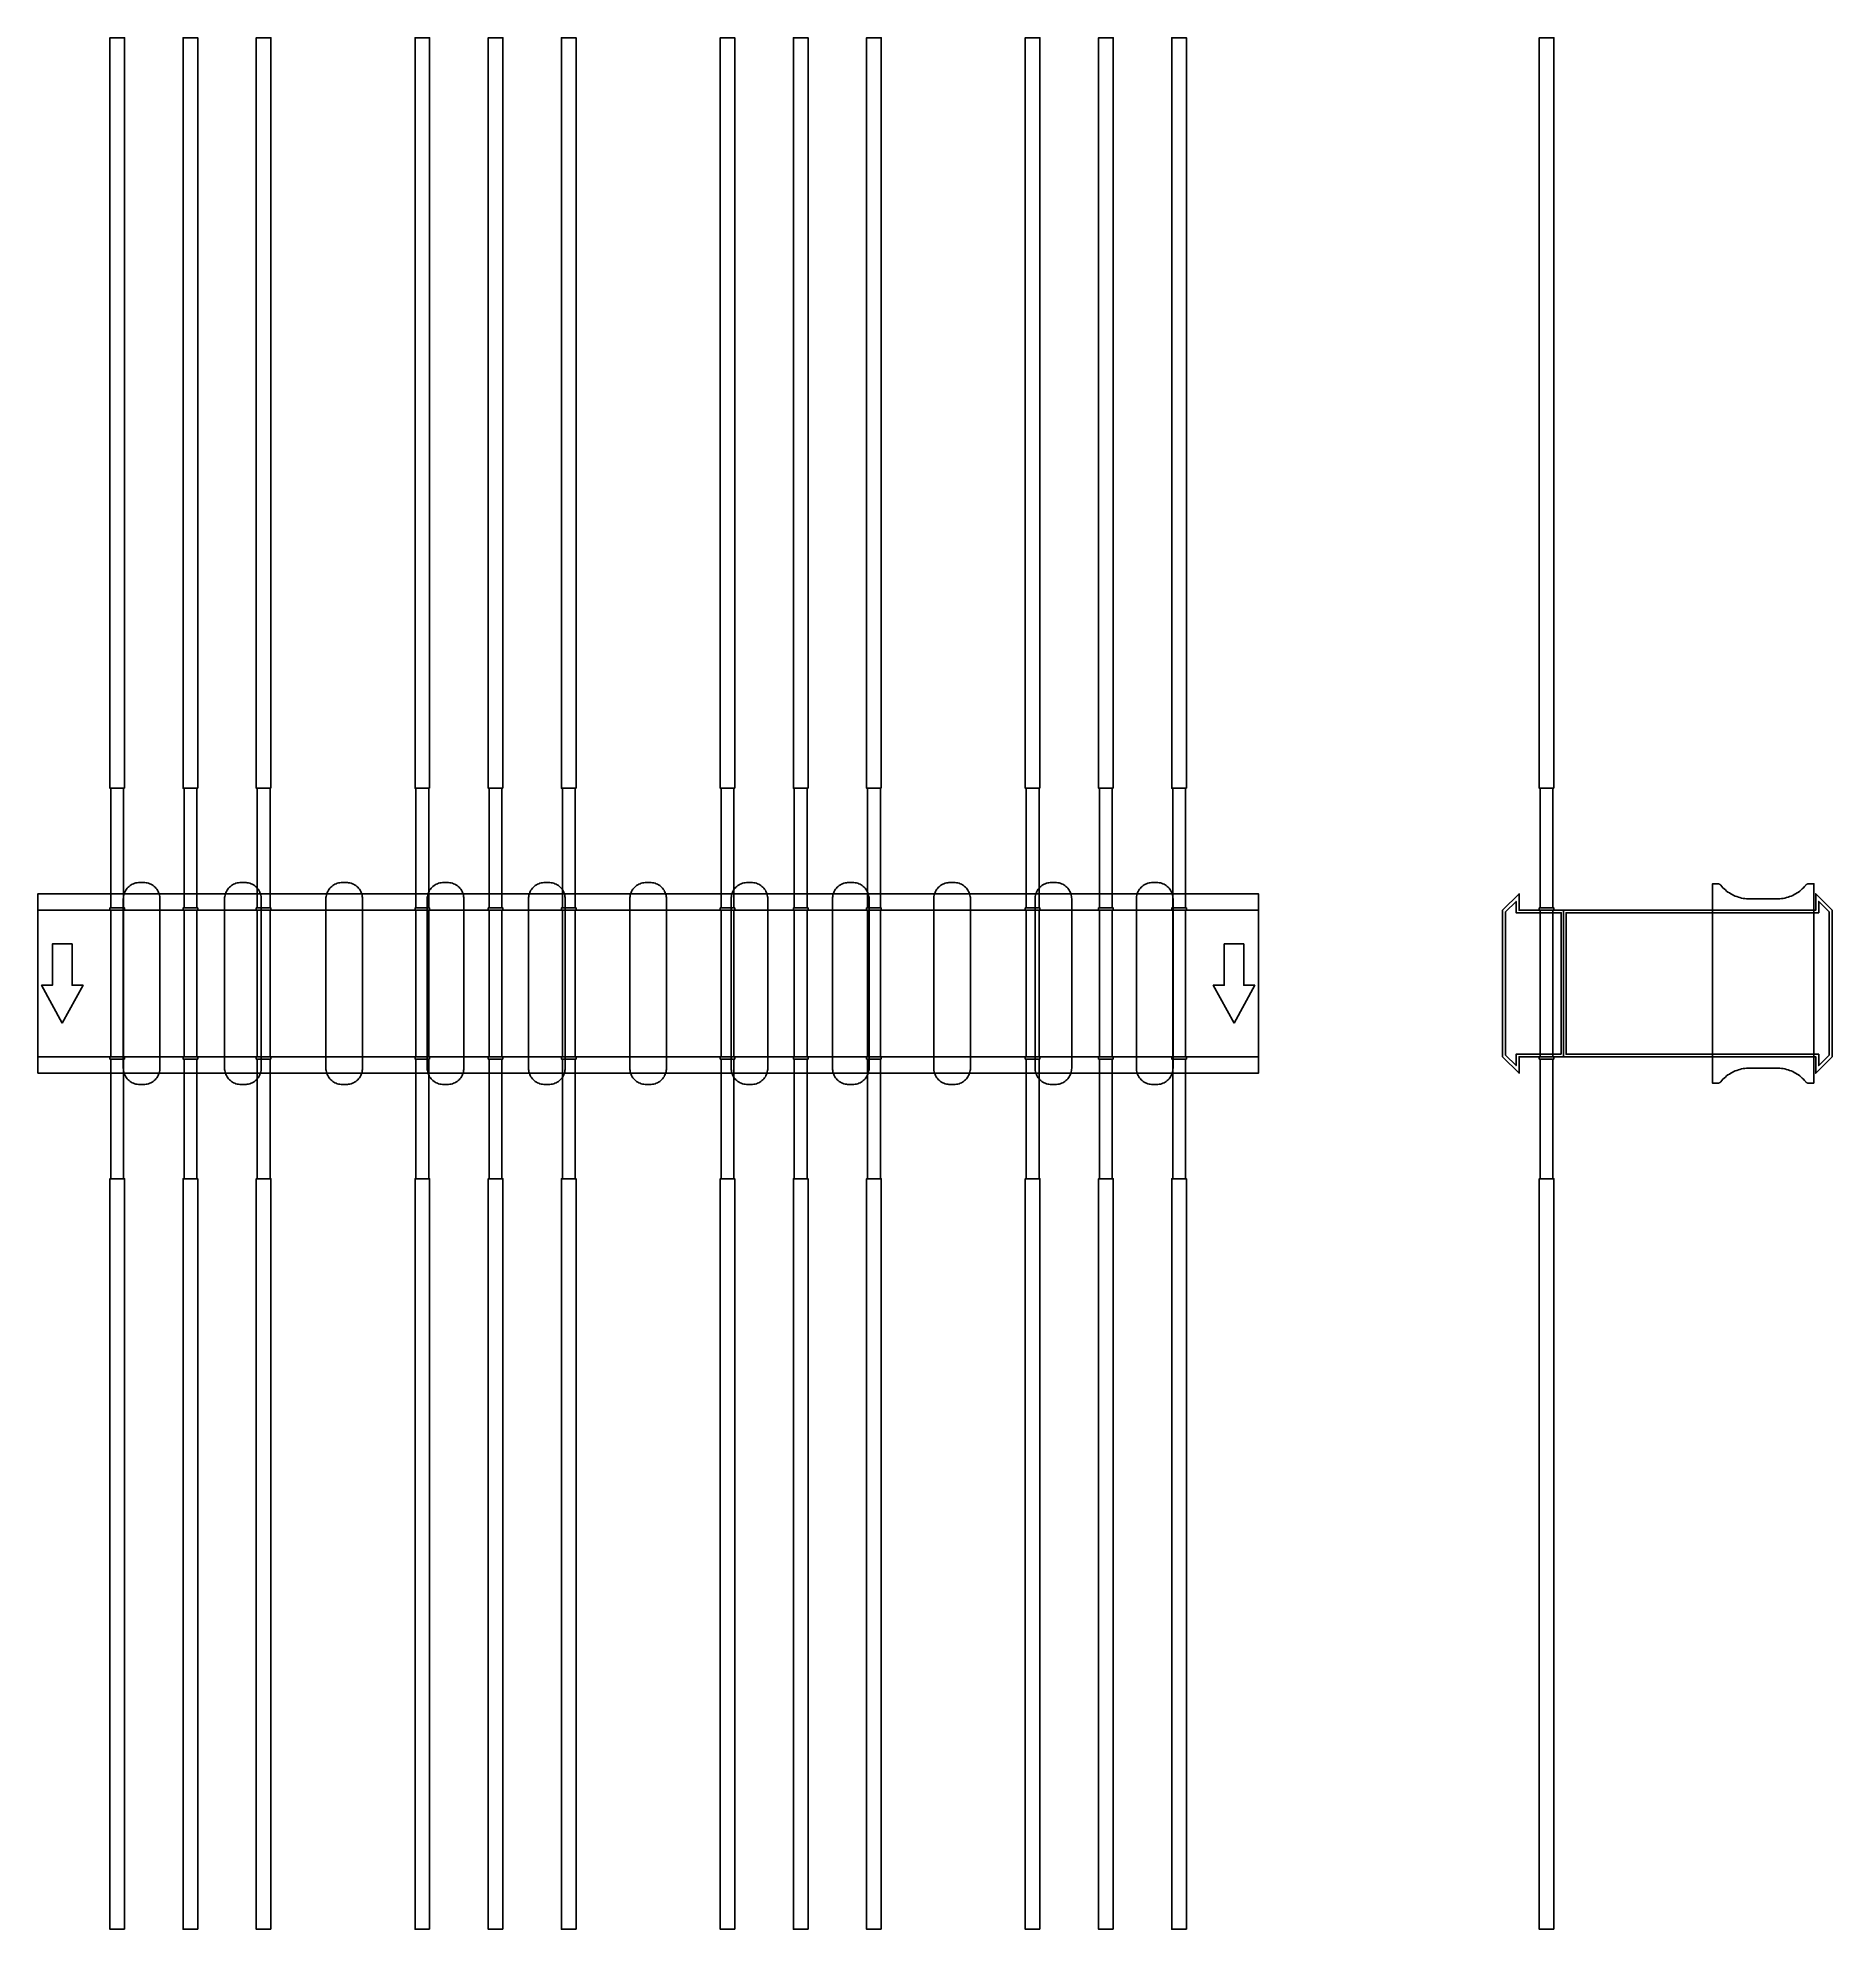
# Model space of a CAD drawing. Extents: x 0 to 1470, y -775 to 775.
import ezdxf

# ---------------------------------------------------------------- set-up
doc = ezdxf.new("R2010")
doc.units = 0
doc.layers.add('Halfen', color=7, linetype='CONTINUOUS')

msp = doc.modelspace()

# ---------------------------------------------------------------- linework, layer by layer
at = {"layer": 'Halfen', "color": 7}
for points in [[(71, 160), (71, 775), (59, 775), (59, 160)], [(131, 160), (131, 775), (119, 775), (119, 160)], [(191, 160), (191, 775), (179, 775), (179, 160)], [(321, 160), (321, 775), (309, 775), (309, 160)], [(381, 160), (381, 775), (369, 775), (369, 160)], [(441, 160), (441, 775), (429, 775), (429, 160)], [(571, 160), (571, 775), (559, 775), (559, 160)], [(631, 160), (631, 775), (619, 775), (619, 160)], [(691, 160), (691, 775), (679, 775), (679, 160)], [(821, 160), (821, 775), (809, 775), (809, 160)], [(881, 160), (881, 775), (869, 775), (869, 160)], [(941, 160), (941, 775), (929, 775), (929, 160)], [(1242, 160), (1242, 775), (1230, 775), (1230, 160)], [(70.25, 62), (70.25, 160), (59.75, 160), (59.75, 62)], [(130.25, 62), (130.25, 160), (119.75, 160), (119.75, 62)], [(190.25, 62), (190.25, 160), (179.75, 160), (179.75, 62)], [(320.25, 62), (320.25, 160), (309.75, 160), (309.75, 62)], [(380.25, 62), (380.25, 160), (369.75, 160), (369.75, 62)], [(440.25, 62), (440.25, 160), (429.75, 160), (429.75, 62)], [(570.25, 62), (570.25, 160), (559.75, 160), (559.75, 62)], [(630.25, 62), (630.25, 160), (619.75, 160), (619.75, 62)], [(690.25, 62), (690.25, 160), (679.75, 160), (679.75, 62)], [(820.25, 62), (820.25, 160), (809.75, 160), (809.75, 62)], [(880.25, 62), (880.25, 160), (869.75, 160), (869.75, 62)], [(940.25, 62), (940.25, 160), (929.75, 160), (929.75, 62)], [(1241.25, 62), (1241.25, 160), (1230.75, 160), (1230.75, 62)], [(100, -69.3), (100, -56.8), (100, 69.3), (99.958, 70.359), (99.834, 71.412), (99.627, 72.452), (99.339, 73.472), (98.972, 74.466), (98.529, 75.429), (98.011, 76.354), (97.422, 77.235), (96.765, 78.068), (96.046, 78.846), (95.268, 79.565), (94.435, 80.222), (93.554, 80.811), (92.629, 81.329), (91.666, 81.772), (90.672, 82.139), (89.652, 82.427), (88.612, 82.634), (87.559, 82.758), (86.5, 82.8), (83.5, 82.8), (82.441, 82.758), (81.388, 82.634), (80.348, 82.427), (79.328, 82.139), (78.334, 81.772), (77.371, 81.329), (76.446, 80.811), (75.565, 80.222), (74.732, 79.565), (73.954, 78.846), (73.235, 78.068), (72.578, 77.235), (71.989, 76.354), (71.471, 75.429), (71.028, 74.466), (70.661, 73.472), (70.373, 72.452), (70.166, 71.412), (70.042, 70.359), (70, 69.3), (70, -56.8), (70, -69.3), (70.042, -70.359), (70.166, -71.412), (70.373, -72.452), (70.661, -73.472), (71.028, -74.466), (71.471, -75.429), (71.989, -76.354), (72.578, -77.235), (73.235, -78.068), (73.954, -78.846), (74.732, -79.565), (75.565, -80.222), (76.446, -80.811), (77.371, -81.329), (78.334, -81.772), (79.328, -82.139), (80.348, -82.427), (81.388, -82.634), (82.441, -82.758), (83.5, -82.8), (86.5, -82.8), (87.559, -82.758), (88.612, -82.634), (89.652, -82.427), (90.672, -82.139), (91.666, -81.772), (92.629, -81.329), (93.554, -80.811), (94.435, -80.222), (95.268, -79.565), (96.046, -78.846), (96.765, -78.068), (97.422, -77.235), (98.011, -76.354), (98.529, -75.429), (98.972, -74.466), (99.339, -73.472), (99.627, -72.452), (99.834, -71.412), (99.958, -70.359), (100, -69.3)], [(183, -69.3), (183, -56.8), (183, 69.3), (182.958, 70.359), (182.834, 71.412), (182.627, 72.452), (182.339, 73.472), (181.972, 74.466), (181.529, 75.429), (181.011, 76.354), (180.422, 77.235), (179.765, 78.068), (179.046, 78.846), (178.268, 79.565), (177.435, 80.222), (176.554, 80.811), (175.629, 81.329), (174.666, 81.772), (173.672, 82.139), (172.652, 82.427), (171.612, 82.634), (170.559, 82.758), (169.5, 82.8), (166.5, 82.8), (165.441, 82.758), (164.388, 82.634), (163.348, 82.427), (162.328, 82.139), (161.334, 81.772), (160.371, 81.329), (159.446, 80.811), (158.565, 80.222), (157.732, 79.565), (156.954, 78.846), (156.235, 78.068), (155.578, 77.235), (154.989, 76.354), (154.471, 75.429), (154.028, 74.466), (153.661, 73.472), (153.373, 72.452), (153.166, 71.412), (153.042, 70.359), (153, 69.3), (153, -56.8), (153, -69.3), (153.042, -70.359), (153.166, -71.412), (153.373, -72.452), (153.661, -73.472), (154.028, -74.466), (154.471, -75.429), (154.989, -76.354), (155.578, -77.235), (156.235, -78.068), (156.954, -78.846), (157.732, -79.565), (158.565, -80.222), (159.446, -80.811), (160.371, -81.329), (161.334, -81.772), (162.328, -82.139), (163.348, -82.427), (164.388, -82.634), (165.441, -82.758), (166.5, -82.8), (169.5, -82.8), (170.559, -82.758), (171.612, -82.634), (172.652, -82.427), (173.672, -82.139), (174.666, -81.772), (175.629, -81.329), (176.554, -80.811), (177.435, -80.222), (178.268, -79.565), (179.046, -78.846), (179.765, -78.068), (180.422, -77.235), (181.011, -76.354), (181.529, -75.429), (181.972, -74.466), (182.339, -73.472), (182.627, -72.452), (182.834, -71.412), (182.958, -70.359), (183, -69.3)], [(266, -69.3), (266, -56.8), (266, 69.3), (265.958, 70.359), (265.834, 71.412), (265.627, 72.452), (265.339, 73.472), (264.972, 74.466), (264.529, 75.429), (264.011, 76.354), (263.422, 77.235), (262.765, 78.068), (262.046, 78.846), (261.268, 79.565), (260.435, 80.222), (259.554, 80.811), (258.629, 81.329), (257.666, 81.772), (256.672, 82.139), (255.652, 82.427), (254.612, 82.634), (253.559, 82.758), (252.5, 82.8), (249.5, 82.8), (248.441, 82.758), (247.388, 82.634), (246.348, 82.427), (245.328, 82.139), (244.334, 81.772), (243.371, 81.329), (242.446, 80.811), (241.565, 80.222), (240.732, 79.565), (239.954, 78.846), (239.235, 78.068), (238.578, 77.235), (237.989, 76.354), (237.471, 75.429), (237.028, 74.466), (236.661, 73.472), (236.373, 72.452), (236.166, 71.412), (236.042, 70.359), (236, 69.3), (236, -56.8), (236, -69.3), (236.042, -70.359), (236.166, -71.412), (236.373, -72.452), (236.661, -73.472), (237.028, -74.466), (237.471, -75.429), (237.989, -76.354), (238.578, -77.235), (239.235, -78.068), (239.954, -78.846), (240.732, -79.565), (241.565, -80.222), (242.446, -80.811), (243.371, -81.329), (244.334, -81.772), (245.328, -82.139), (246.348, -82.427), (247.388, -82.634), (248.441, -82.758), (249.5, -82.8), (252.5, -82.8), (253.559, -82.758), (254.612, -82.634), (255.652, -82.427), (256.672, -82.139), (257.666, -81.772), (258.629, -81.329), (259.554, -80.811), (260.435, -80.222), (261.268, -79.565), (262.046, -78.846), (262.765, -78.068), (263.422, -77.235), (264.011, -76.354), (264.529, -75.429), (264.972, -74.466), (265.339, -73.472), (265.627, -72.452), (265.834, -71.412), (265.958, -70.359), (266, -69.3)], [(349, -69.3), (349, -56.8), (349, 69.3), (348.958, 70.359), (348.834, 71.412), (348.627, 72.452), (348.339, 73.472), (347.972, 74.466), (347.529, 75.429), (347.011, 76.354), (346.422, 77.235), (345.765, 78.068), (345.046, 78.846), (344.268, 79.565), (343.435, 80.222), (342.554, 80.811), (341.629, 81.329), (340.666, 81.772), (339.672, 82.139), (338.652, 82.427), (337.612, 82.634), (336.559, 82.758), (335.5, 82.8), (332.5, 82.8), (331.441, 82.758), (330.388, 82.634), (329.348, 82.427), (328.328, 82.139), (327.334, 81.772), (326.371, 81.329), (325.446, 80.811), (324.565, 80.222), (323.732, 79.565), (322.954, 78.846), (322.235, 78.068), (321.578, 77.235), (320.989, 76.354), (320.471, 75.429), (320.028, 74.466), (319.661, 73.472), (319.373, 72.452), (319.166, 71.412), (319.042, 70.359), (319, 69.3), (319, -56.8), (319, -69.3), (319.042, -70.359), (319.166, -71.412), (319.373, -72.452), (319.661, -73.472), (320.028, -74.466), (320.471, -75.429), (320.989, -76.354), (321.578, -77.235), (322.235, -78.068), (322.954, -78.846), (323.732, -79.565), (324.565, -80.222), (325.446, -80.811), (326.371, -81.329), (327.334, -81.772), (328.328, -82.139), (329.348, -82.427), (330.388, -82.634), (331.441, -82.758), (332.5, -82.8), (335.5, -82.8), (336.559, -82.758), (337.612, -82.634), (338.652, -82.427), (339.672, -82.139), (340.666, -81.772), (341.629, -81.329), (342.554, -80.811), (343.435, -80.222), (344.268, -79.565), (345.046, -78.846), (345.765, -78.068), (346.422, -77.235), (347.011, -76.354), (347.529, -75.429), (347.972, -74.466), (348.339, -73.472), (348.627, -72.452), (348.834, -71.412), (348.958, -70.359), (349, -69.3)], [(432, -69.3), (432, -56.8), (432, 69.3), (431.958, 70.359), (431.834, 71.412), (431.627, 72.452), (431.339, 73.472), (430.972, 74.466), (430.529, 75.429), (430.011, 76.354), (429.422, 77.235), (428.765, 78.068), (428.046, 78.846), (427.268, 79.565), (426.435, 80.222), (425.554, 80.811), (424.629, 81.329), (423.666, 81.772), (422.672, 82.139), (421.652, 82.427), (420.612, 82.634), (419.559, 82.758), (418.5, 82.8), (415.5, 82.8), (414.441, 82.758), (413.388, 82.634), (412.348, 82.427), (411.328, 82.139), (410.334, 81.772), (409.371, 81.329), (408.446, 80.811), (407.565, 80.222), (406.732, 79.565), (405.954, 78.846), (405.235, 78.068), (404.578, 77.235), (403.989, 76.354), (403.471, 75.429), (403.028, 74.466), (402.661, 73.472), (402.373, 72.452), (402.166, 71.412), (402.042, 70.359), (402, 69.3), (402, -56.8), (402, -69.3), (402.042, -70.359), (402.166, -71.412), (402.373, -72.452), (402.661, -73.472), (403.028, -74.466), (403.471, -75.429), (403.989, -76.354), (404.578, -77.235), (405.235, -78.068), (405.954, -78.846), (406.732, -79.565), (407.565, -80.222), (408.446, -80.811), (409.371, -81.329), (410.334, -81.772), (411.328, -82.139), (412.348, -82.427), (413.388, -82.634), (414.441, -82.758), (415.5, -82.8), (418.5, -82.8), (419.559, -82.758), (420.612, -82.634), (421.652, -82.427), (422.672, -82.139), (423.666, -81.772), (424.629, -81.329), (425.554, -80.811), (426.435, -80.222), (427.268, -79.565), (428.046, -78.846), (428.765, -78.068), (429.422, -77.235), (430.011, -76.354), (430.529, -75.429), (430.972, -74.466), (431.339, -73.472), (431.627, -72.452), (431.834, -71.412), (431.958, -70.359), (432, -69.3)], [(515, -69.3), (515, -56.8), (515, 69.3), (514.958, 70.359), (514.834, 71.412), (514.627, 72.452), (514.339, 73.472), (513.972, 74.466), (513.529, 75.429), (513.011, 76.354), (512.422, 77.235), (511.765, 78.068), (511.046, 78.846), (510.268, 79.565), (509.435, 80.222), (508.554, 80.811), (507.629, 81.329), (506.666, 81.772), (505.672, 82.139), (504.652, 82.427), (503.612, 82.634), (502.559, 82.758), (501.5, 82.8), (498.5, 82.8), (497.441, 82.758), (496.388, 82.634), (495.348, 82.427), (494.328, 82.139), (493.334, 81.772), (492.371, 81.329), (491.446, 80.811), (490.565, 80.222), (489.732, 79.565), (488.954, 78.846), (488.235, 78.068), (487.578, 77.235), (486.989, 76.354), (486.471, 75.429), (486.028, 74.466), (485.661, 73.472), (485.373, 72.452), (485.166, 71.412), (485.042, 70.359), (485, 69.3), (485, -56.8), (485, -69.3), (485.042, -70.359), (485.166, -71.412), (485.373, -72.452), (485.661, -73.472), (486.028, -74.466), (486.471, -75.429), (486.989, -76.354), (487.578, -77.235), (488.235, -78.068), (488.954, -78.846), (489.732, -79.565), (490.565, -80.222), (491.446, -80.811), (492.371, -81.329), (493.334, -81.772), (494.328, -82.139), (495.348, -82.427), (496.388, -82.634), (497.441, -82.758), (498.5, -82.8), (501.5, -82.8), (502.559, -82.758), (503.612, -82.634), (504.652, -82.427), (505.672, -82.139), (506.666, -81.772), (507.629, -81.329), (508.554, -80.811), (509.435, -80.222), (510.268, -79.565), (511.046, -78.846), (511.765, -78.068), (512.422, -77.235), (513.011, -76.354), (513.529, -75.429), (513.972, -74.466), (514.339, -73.472), (514.627, -72.452), (514.834, -71.412), (514.958, -70.359), (515, -69.3)], [(598, -69.3), (598, -56.8), (598, 69.3), (597.958, 70.359), (597.834, 71.412), (597.627, 72.452), (597.339, 73.472), (596.972, 74.466), (596.529, 75.429), (596.011, 76.354), (595.422, 77.235), (594.765, 78.068), (594.046, 78.846), (593.268, 79.565), (592.435, 80.222), (591.554, 80.811), (590.629, 81.329), (589.666, 81.772), (588.672, 82.139), (587.652, 82.427), (586.612, 82.634), (585.559, 82.758), (584.5, 82.8), (581.5, 82.8), (580.441, 82.758), (579.388, 82.634), (578.348, 82.427), (577.328, 82.139), (576.334, 81.772), (575.371, 81.329), (574.446, 80.811), (573.565, 80.222), (572.732, 79.565), (571.954, 78.846), (571.235, 78.068), (570.578, 77.235), (569.989, 76.354), (569.471, 75.429), (569.028, 74.466), (568.661, 73.472), (568.373, 72.452), (568.166, 71.412), (568.042, 70.359), (568, 69.3), (568, -56.8), (568, -69.3), (568.042, -70.359), (568.166, -71.412), (568.373, -72.452), (568.661, -73.472), (569.028, -74.466), (569.471, -75.429), (569.989, -76.354), (570.578, -77.235), (571.235, -78.068), (571.954, -78.846), (572.732, -79.565), (573.565, -80.222), (574.446, -80.811), (575.371, -81.329), (576.334, -81.772), (577.328, -82.139), (578.348, -82.427), (579.388, -82.634), (580.441, -82.758), (581.5, -82.8), (584.5, -82.8), (585.559, -82.758), (586.612, -82.634), (587.652, -82.427), (588.672, -82.139), (589.666, -81.772), (590.629, -81.329), (591.554, -80.811), (592.435, -80.222), (593.268, -79.565), (594.046, -78.846), (594.765, -78.068), (595.422, -77.235), (596.011, -76.354), (596.529, -75.429), (596.972, -74.466), (597.339, -73.472), (597.627, -72.452), (597.834, -71.412), (597.958, -70.359), (598, -69.3)], [(681, -69.3), (681, -56.8), (681, 69.3), (680.958, 70.359), (680.834, 71.412), (680.627, 72.452), (680.339, 73.472), (679.972, 74.466), (679.529, 75.429), (679.011, 76.354), (678.422, 77.235), (677.765, 78.068), (677.046, 78.846), (676.268, 79.565), (675.435, 80.222), (674.554, 80.811), (673.629, 81.329), (672.666, 81.772), (671.672, 82.139), (670.652, 82.427), (669.612, 82.634), (668.559, 82.758), (667.5, 82.8), (664.5, 82.8), (663.441, 82.758), (662.388, 82.634), (661.348, 82.427), (660.328, 82.139), (659.334, 81.772), (658.371, 81.329), (657.446, 80.811), (656.565, 80.222), (655.732, 79.565), (654.954, 78.846), (654.235, 78.068), (653.578, 77.235), (652.989, 76.354), (652.471, 75.429), (652.028, 74.466), (651.661, 73.472), (651.373, 72.452), (651.166, 71.412), (651.042, 70.359), (651, 69.3), (651, -56.8), (651, -69.3), (651.042, -70.359), (651.166, -71.412), (651.373, -72.452), (651.661, -73.472), (652.028, -74.466), (652.471, -75.429), (652.989, -76.354), (653.578, -77.235), (654.235, -78.068), (654.954, -78.846), (655.732, -79.565), (656.565, -80.222), (657.446, -80.811), (658.371, -81.329), (659.334, -81.772), (660.328, -82.139), (661.348, -82.427), (662.388, -82.634), (663.441, -82.758), (664.5, -82.8), (667.5, -82.8), (668.559, -82.758), (669.612, -82.634), (670.652, -82.427), (671.672, -82.139), (672.666, -81.772), (673.629, -81.329), (674.554, -80.811), (675.435, -80.222), (676.268, -79.565), (677.046, -78.846), (677.765, -78.068), (678.422, -77.235), (679.011, -76.354), (679.529, -75.429), (679.972, -74.466), (680.339, -73.472), (680.627, -72.452), (680.834, -71.412), (680.958, -70.359), (681, -69.3)], [(764, -69.3), (764, -56.8), (764, 69.3), (763.958, 70.359), (763.834, 71.412), (763.627, 72.452), (763.339, 73.472), (762.972, 74.466), (762.529, 75.429), (762.011, 76.354), (761.422, 77.235), (760.765, 78.068), (760.046, 78.846), (759.268, 79.565), (758.435, 80.222), (757.554, 80.811), (756.629, 81.329), (755.666, 81.772), (754.672, 82.139), (753.652, 82.427), (752.612, 82.634), (751.559, 82.758), (750.5, 82.8), (747.5, 82.8), (746.441, 82.758), (745.388, 82.634), (744.348, 82.427), (743.328, 82.139), (742.334, 81.772), (741.371, 81.329), (740.446, 80.811), (739.565, 80.222), (738.732, 79.565), (737.954, 78.846), (737.235, 78.068), (736.578, 77.235), (735.989, 76.354), (735.471, 75.429), (735.028, 74.466), (734.661, 73.472), (734.373, 72.452), (734.166, 71.412), (734.042, 70.359), (734, 69.3), (734, -56.8), (734, -69.3), (734.042, -70.359), (734.166, -71.412), (734.373, -72.452), (734.661, -73.472), (735.028, -74.466), (735.471, -75.429), (735.989, -76.354), (736.578, -77.235), (737.235, -78.068), (737.954, -78.846), (738.732, -79.565), (739.565, -80.222), (740.446, -80.811), (741.371, -81.329), (742.334, -81.772), (743.328, -82.139), (744.348, -82.427), (745.388, -82.634), (746.441, -82.758), (747.5, -82.8), (750.5, -82.8), (751.559, -82.758), (752.612, -82.634), (753.652, -82.427), (754.672, -82.139), (755.666, -81.772), (756.629, -81.329), (757.554, -80.811), (758.435, -80.222), (759.268, -79.565), (760.046, -78.846), (760.765, -78.068), (761.422, -77.235), (762.011, -76.354), (762.529, -75.429), (762.972, -74.466), (763.339, -73.472), (763.627, -72.452), (763.834, -71.412), (763.958, -70.359), (764, -69.3)], [(847, -69.3), (847, -56.8), (847, 69.3), (846.958, 70.359), (846.834, 71.412), (846.627, 72.452), (846.339, 73.472), (845.972, 74.466), (845.529, 75.429), (845.011, 76.354), (844.422, 77.235), (843.765, 78.068), (843.046, 78.846), (842.268, 79.565), (841.435, 80.222), (840.554, 80.811), (839.629, 81.329), (838.666, 81.772), (837.672, 82.139), (836.652, 82.427), (835.612, 82.634), (834.559, 82.758), (833.5, 82.8), (830.5, 82.8), (829.441, 82.758), (828.388, 82.634), (827.348, 82.427), (826.328, 82.139), (825.334, 81.772), (824.371, 81.329), (823.446, 80.811), (822.565, 80.222), (821.732, 79.565), (820.954, 78.846), (820.235, 78.068), (819.578, 77.235), (818.989, 76.354), (818.471, 75.429), (818.028, 74.466), (817.661, 73.472), (817.373, 72.452), (817.166, 71.412), (817.042, 70.359), (817, 69.3), (817, -56.8), (817, -69.3), (817.042, -70.359), (817.166, -71.412), (817.373, -72.452), (817.661, -73.472), (818.028, -74.466), (818.471, -75.429), (818.989, -76.354), (819.578, -77.235), (820.235, -78.068), (820.954, -78.846), (821.732, -79.565), (822.565, -80.222), (823.446, -80.811), (824.371, -81.329), (825.334, -81.772), (826.328, -82.139), (827.348, -82.427), (828.388, -82.634), (829.441, -82.758), (830.5, -82.8), (833.5, -82.8), (834.559, -82.758), (835.612, -82.634), (836.652, -82.427), (837.672, -82.139), (838.666, -81.772), (839.629, -81.329), (840.554, -80.811), (841.435, -80.222), (842.268, -79.565), (843.046, -78.846), (843.765, -78.068), (844.422, -77.235), (845.011, -76.354), (845.529, -75.429), (845.972, -74.466), (846.339, -73.472), (846.627, -72.452), (846.834, -71.412), (846.958, -70.359), (847, -69.3)], [(930, -69.3), (930, -56.8), (930, 69.3), (929.958, 70.359), (929.834, 71.412), (929.627, 72.452), (929.339, 73.472), (928.972, 74.466), (928.529, 75.429), (928.011, 76.354), (927.422, 77.235), (926.765, 78.068), (926.046, 78.846), (925.268, 79.565), (924.435, 80.222), (923.554, 80.811), (922.629, 81.329), (921.666, 81.772), (920.672, 82.139), (919.652, 82.427), (918.612, 82.634), (917.559, 82.758), (916.5, 82.8), (913.5, 82.8), (912.441, 82.758), (911.388, 82.634), (910.348, 82.427), (909.328, 82.139), (908.334, 81.772), (907.371, 81.329), (906.446, 80.811), (905.565, 80.222), (904.732, 79.565), (903.954, 78.846), (903.235, 78.068), (902.578, 77.235), (901.989, 76.354), (901.471, 75.429), (901.028, 74.466), (900.661, 73.472), (900.373, 72.452), (900.166, 71.412), (900.042, 70.359), (900, 69.3), (900, -56.8), (900, -69.3), (900.042, -70.359), (900.166, -71.412), (900.373, -72.452), (900.661, -73.472), (901.028, -74.466), (901.471, -75.429), (901.989, -76.354), (902.578, -77.235), (903.235, -78.068), (903.954, -78.846), (904.732, -79.565), (905.565, -80.222), (906.446, -80.811), (907.371, -81.329), (908.334, -81.772), (909.328, -82.139), (910.348, -82.427), (911.388, -82.634), (912.441, -82.758), (913.5, -82.8), (916.5, -82.8), (917.559, -82.758), (918.612, -82.634), (919.652, -82.427), (920.672, -82.139), (921.666, -81.772), (922.629, -81.329), (923.554, -80.811), (924.435, -80.222), (925.268, -79.565), (926.046, -78.846), (926.765, -78.068), (927.422, -77.235), (928.011, -76.354), (928.529, -75.429), (928.972, -74.466), (929.339, -73.472), (929.627, -72.452), (929.834, -71.412), (929.958, -70.359), (930, -69.3)], [(1455, -81.8), (1455, 81.8), (1451, 81.8), (1450.846, 81.797), (1450.691, 81.786), (1450.538, 81.769), (1450.385, 81.746), (1450.234, 81.715), (1450.084, 81.678), (1449.936, 81.634), (1449.789, 81.584), (1449.646, 81.527), (1449.505, 81.464), (1449.366, 81.395), (1449.231, 81.32), (1449.1, 81.239), (1448.972, 81.153), (1448.848, 81.06), (1448.728, 80.963), (1448.613, 80.86), (1448.502, 80.752), (1448.397, 80.639), (1448.296, 80.522), (1447.41, 79.491), (1446.479, 78.5), (1445.505, 77.551), (1444.491, 76.646), (1443.437, 75.787), (1442.347, 74.975), (1441.222, 74.211), (1440.064, 73.499), (1438.876, 72.838), (1437.66, 72.23), (1436.418, 71.676), (1435.153, 71.178), (1433.867, 70.736), (1432.563, 70.351), (1431.243, 70.024), (1429.911, 69.756), (1428.567, 69.547), (1427.216, 69.397), (1425.859, 69.307), (1424.5, 69.277), (1402.5, 69.277), (1401.141, 69.307), (1399.784, 69.397), (1398.433, 69.547), (1397.089, 69.756), (1395.757, 70.024), (1394.437, 70.351), (1393.133, 70.736), (1391.847, 71.178), (1390.582, 71.676), (1389.34, 72.23), (1388.124, 72.838), (1386.936, 73.499), (1385.778, 74.211), (1384.653, 74.975), (1383.563, 75.787), (1382.509, 76.646), (1381.495, 77.551), (1380.521, 78.5), (1379.59, 79.491), (1378.704, 80.522), (1378.603, 80.639), (1378.498, 80.752), (1378.387, 80.86), (1378.272, 80.963), (1378.152, 81.06), (1378.028, 81.153), (1377.9, 81.239), (1377.769, 81.32), (1377.634, 81.395), (1377.495, 81.464), (1377.354, 81.527), (1377.211, 81.584), (1377.064, 81.634), (1376.916, 81.678), (1376.766, 81.715), (1376.615, 81.746), (1376.462, 81.769), (1376.309, 81.786), (1376.154, 81.797), (1376, 81.8), (1372, 81.8), (1372, -81.8), (1376, -81.8), (1376.154, -81.797), (1376.309, -81.786), (1376.462, -81.769), (1376.615, -81.746), (1376.766, -81.715), (1376.916, -81.678), (1377.064, -81.634), (1377.211, -81.584), (1377.354, -81.527), (1377.495, -81.464), (1377.634, -81.395), (1377.769, -81.32), (1377.9, -81.239), (1378.028, -81.153), (1378.152, -81.06), (1378.272, -80.963), (1378.387, -80.86), (1378.498, -80.752), (1378.603, -80.639), (1378.704, -80.522), (1379.59, -79.491), (1380.521, -78.5), (1381.495, -77.551), (1382.509, -76.646), (1383.563, -75.787), (1384.653, -74.975), (1385.778, -74.211), (1386.936, -73.499), (1388.124, -72.838), (1389.34, -72.23), (1390.582, -71.676), (1391.847, -71.178), (1393.133, -70.736), (1394.437, -70.351), (1395.757, -70.024), (1397.089, -69.756), (1398.433, -69.547), (1399.784, -69.397), (1401.141, -69.307), (1402.5, -69.277), (1424.5, -69.277), (1425.859, -69.307), (1427.216, -69.397), (1428.567, -69.547), (1429.911, -69.756), (1431.243, -70.024), (1432.563, -70.351), (1433.867, -70.736), (1435.153, -71.178), (1436.418, -71.676), (1437.66, -72.23), (1438.876, -72.838), (1440.064, -73.499), (1441.222, -74.211), (1442.347, -74.975), (1443.437, -75.787), (1444.491, -76.646), (1445.505, -77.551), (1446.479, -78.5), (1447.41, -79.491), (1448.296, -80.522), (1448.397, -80.639), (1448.502, -80.752), (1448.613, -80.86), (1448.728, -80.963), (1448.848, -81.06), (1448.972, -81.153), (1449.1, -81.239), (1449.231, -81.32), (1449.366, -81.395), (1449.505, -81.464), (1449.646, -81.527), (1449.789, -81.584), (1449.936, -81.634), (1450.084, -81.678), (1450.234, -81.715), (1450.385, -81.746), (1450.538, -81.769), (1450.691, -81.786), (1450.846, -81.797), (1451, -81.8)], [(0, -73.5), (1000, -73.5), (1000, 73.5), (0, 73.5)], [(71, 60), (71, 62), (59, 62), (59, 60)], [(131, 60), (131, 62), (119, 62), (119, 60)], [(191, 60), (191, 62), (179, 62), (179, 60)], [(321, 60), (321, 62), (309, 62), (309, 60)], [(381, 60), (381, 62), (369, 62), (369, 60)], [(441, 60), (441, 62), (429, 62), (429, 60)], [(571, 60), (571, 62), (559, 62), (559, 60)], [(631, 60), (631, 62), (619, 62), (619, 60)], [(691, 60), (691, 62), (679, 62), (679, 60)], [(821, 60), (821, 62), (809, 62), (809, 60)], [(881, 60), (881, 62), (869, 62), (869, 60)], [(941, 60), (941, 62), (929, 62), (929, 60)], [(1250, -60), (1250, 60), (1213.5, 60), (1213.5, 73.5), (1200, 60), (1200, -60), (1213.5, -73.5), (1213.5, -60)], [(1248, -58), (1248, 58), (1211, 58), (1211, 67.25), (1202.5, 58.75), (1202.5, -58.75), (1211, -67.25), (1211, -58)], [(1242, 60), (1242, 62), (1230, 62), (1230, 60)], [(1470, -60), (1470, 60), (1456.5, 73.5), (1456.5, 60), (1250, 60), (1250, -60), (1456.5, -60), (1456.5, -73.5)], [(1467.5, -58.75), (1467.5, 58.75), (1459, 67.25), (1459, 58), (1252, 58), (1252, -58), (1459, -58), (1459, -67.25)], [(0, -60), (1000, -60), (1000, 60), (0, 60)], [(70.25, -60), (70.25, 60), (59.75, 60), (59.75, -60)], [(130.25, -60), (130.25, 60), (119.75, 60), (119.75, -60)], [(190.25, -60), (190.25, 60), (179.75, 60), (179.75, -60)], [(320.25, -60), (320.25, 60), (309.75, 60), (309.75, -60)], [(380.25, -60), (380.25, 60), (369.75, 60), (369.75, -60)], [(440.25, -60), (440.25, 60), (429.75, 60), (429.75, -60)], [(570.25, -60), (570.25, 60), (559.75, 60), (559.75, -60)], [(630.25, -60), (630.25, 60), (619.75, 60), (619.75, -60)], [(690.25, -60), (690.25, 60), (679.75, 60), (679.75, -60)], [(820.25, -60), (820.25, 60), (809.75, 60), (809.75, -60)], [(880.25, -60), (880.25, 60), (869.75, 60), (869.75, -60)], [(940.25, -60), (940.25, 60), (929.75, 60), (929.75, -60)], [(1241.25, -60), (1241.25, 60), (1230.75, 60), (1230.75, -60)], [(20, -32.5), (37, -1.5), (28, -1.5), (28, 32.5), (12, 32.5), (12, -1.5), (3, -1.5)], [(980, -32.5), (997, -1.5), (988, -1.5), (988, 32.5), (972, 32.5), (972, -1.5), (963, -1.5)], [(71, -62), (71, -60), (59, -60), (59, -62)], [(70.25, -160), (70.25, -62), (59.75, -62), (59.75, -160)], [(131, -62), (131, -60), (119, -60), (119, -62)], [(130.25, -160), (130.25, -62), (119.75, -62), (119.75, -160)], [(191, -62), (191, -60), (179, -60), (179, -62)], [(190.25, -160), (190.25, -62), (179.75, -62), (179.75, -160)], [(321, -62), (321, -60), (309, -60), (309, -62)], [(320.25, -160), (320.25, -62), (309.75, -62), (309.75, -160)], [(381, -62), (381, -60), (369, -60), (369, -62)], [(380.25, -160), (380.25, -62), (369.75, -62), (369.75, -160)], [(441, -62), (441, -60), (429, -60), (429, -62)], [(440.25, -160), (440.25, -62), (429.75, -62), (429.75, -160)], [(571, -62), (571, -60), (559, -60), (559, -62)], [(570.25, -160), (570.25, -62), (559.75, -62), (559.75, -160)], [(631, -62), (631, -60), (619, -60), (619, -62)], [(630.25, -160), (630.25, -62), (619.75, -62), (619.75, -160)], [(691, -62), (691, -60), (679, -60), (679, -62)], [(690.25, -160), (690.25, -62), (679.75, -62), (679.75, -160)], [(821, -62), (821, -60), (809, -60), (809, -62)], [(820.25, -160), (820.25, -62), (809.75, -62), (809.75, -160)], [(881, -62), (881, -60), (869, -60), (869, -62)], [(880.25, -160), (880.25, -62), (869.75, -62), (869.75, -160)], [(941, -62), (941, -60), (929, -60), (929, -62)], [(940.25, -160), (940.25, -62), (929.75, -62), (929.75, -160)], [(1242, -62), (1242, -60), (1230, -60), (1230, -62)], [(1241.25, -160), (1241.25, -62), (1230.75, -62), (1230.75, -160)], [(71, -775), (71, -160), (59, -160), (59, -775)], [(131, -775), (131, -160), (119, -160), (119, -775)], [(191, -775), (191, -160), (179, -160), (179, -775)], [(321, -775), (321, -160), (309, -160), (309, -775)], [(381, -775), (381, -160), (369, -160), (369, -775)], [(441, -775), (441, -160), (429, -160), (429, -775)], [(571, -775), (571, -160), (559, -160), (559, -775)], [(631, -775), (631, -160), (619, -160), (619, -775)], [(691, -775), (691, -160), (679, -160), (679, -775)], [(821, -775), (821, -160), (809, -160), (809, -775)], [(881, -775), (881, -160), (869, -160), (869, -775)], [(941, -775), (941, -160), (929, -160), (929, -775)], [(1242, -775), (1242, -160), (1230, -160), (1230, -775)]]:
    msp.add_lwpolyline(points, close=True, dxfattribs=at)

doc.saveas('drawing.dxf')
